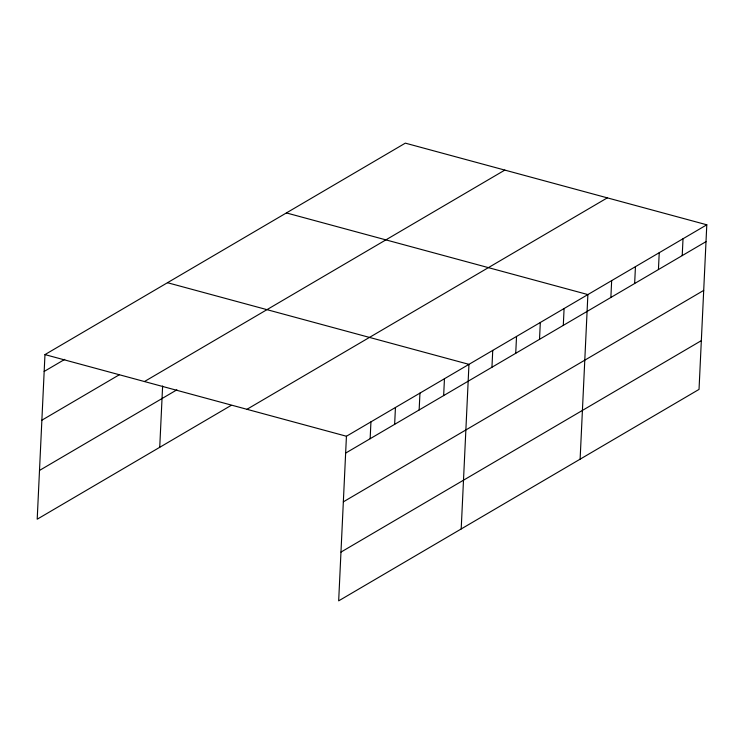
<?xml version="1.0" encoding="UTF-8"?>
<svg xmlns="http://www.w3.org/2000/svg" width="744" height="744" viewBox="0 0 744 744"><rect width="100%" height="100%" fill="white"/><g stroke="black" fill="none" stroke-linecap="round" stroke-linejoin="round"><path stroke-width="1.12" d="M706.8 224.8L346.434 436.244L338.669 600.854L699.034 389.4L706.8 224.8L405.331 143.146L44.966 354.6L37.2 519.2L231.077 405.443M159.728 447.311L162.62 385.987M370.149 438.718L370.94 421.867M394.646 424.34L395.445 407.489M419.151 409.953L419.951 393.111M443.657 395.576L444.456 378.733M461.196 528.956L468.962 364.355L167.484 282.711M491.951 367.248L492.742 350.396M515.731 353.288L516.531 336.446M539.521 339.329L540.311 322.487M563.301 325.379L564.091 308.528M580.115 459.178L587.881 294.578L286.403 212.933M610.871 297.461L611.661 280.618M634.651 283.511L635.45 266.668M658.44 269.551L659.231 252.709M682.22 255.601L683.02 238.75M44.166 371.442L64.756 359.371M41.869 420.202L119.3 374.771M144.448 381.542L504.813 170.097M39.497 470.441L176.886 389.828M246.952 409.302L607.318 197.858M345.644 453.096L706.01 241.642M343.337 501.856L703.703 290.402M340.975 552.095L701.341 340.64M44.966 354.6L346.434 436.244"/></g></svg>
